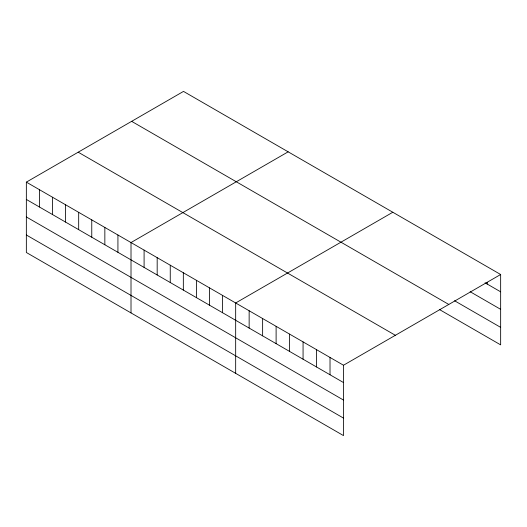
<?xml version="1.0" encoding="UTF-8"?>
<svg xmlns="http://www.w3.org/2000/svg" width="527" height="527" viewBox="0 0 527 527"><rect width="100%" height="100%" fill="white"/><g stroke="black" fill="none" stroke-linecap="round" stroke-linejoin="round"><path stroke-width="0.79" d="M26.35 182.131L343.499 365.237L343.499 435.598L26.35 252.492L26.35 182.131L183.501 91.402L500.65 274.508L500.65 344.869L439.643 309.645M288.157 151.822L131.012 242.552L131.012 312.919M392.819 212.249L235.668 302.979L235.668 373.347M343.499 365.237L500.65 274.508M485.044 282.808L500.65 291.82M470.143 291.714L500.65 309.329M454.537 300.739L500.65 327.366M131.638 121.342L448.793 304.448M78.207 152.191L395.362 335.291M26.35 199.443L343.499 382.549M26.35 216.953L343.499 400.052M26.35 234.989L343.499 418.095M487.172 282.465L487.172 284.04M330.021 357.451L330.021 374.763M316.543 349.671L316.543 366.983M303.065 341.891L303.065 359.203M289.587 334.105L289.587 351.423M276.108 326.325L276.108 343.637M262.63 318.545L262.63 335.857M249.146 310.759L249.146 328.077M222.585 295.423L222.585 312.742M209.502 287.874L209.502 305.186M196.419 280.318L196.419 297.63M183.337 272.769L183.337 290.081M170.254 265.213L170.254 282.525M157.178 257.657L157.178 274.975M144.095 250.108L144.095 267.42M117.929 235.002L117.929 252.314M104.847 227.447L104.847 244.759M91.764 219.897L91.764 237.209M78.681 212.341L78.681 229.653M65.598 204.786L65.598 222.104M52.516 197.236L52.516 214.548M39.433 189.68L39.433 206.999"/></g></svg>
